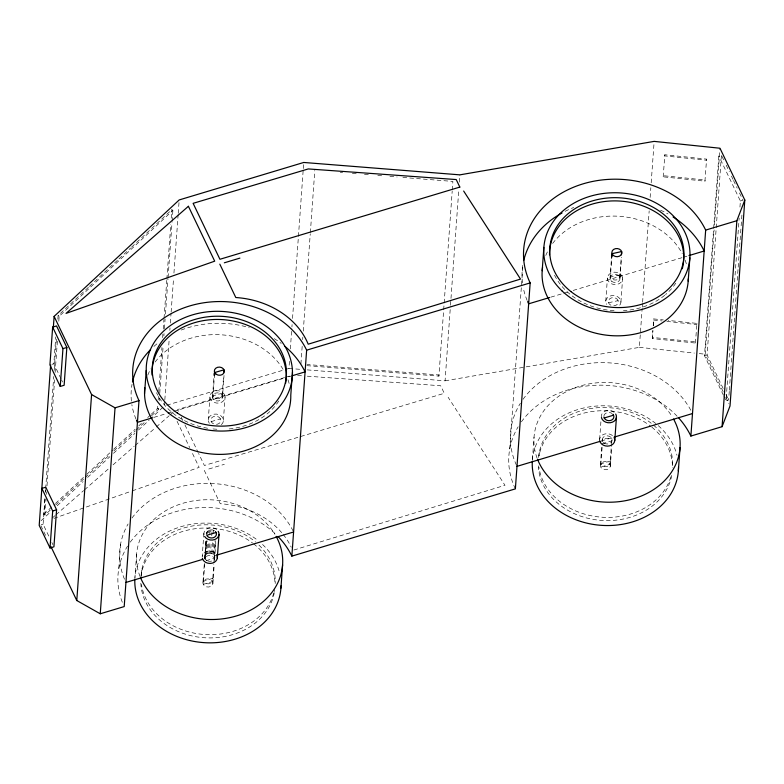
<?xml version="1.0" encoding="UTF-8"?>
<svg xmlns="http://www.w3.org/2000/svg" width="784" height="784" viewBox="0 0 784 784"><rect width="100%" height="100%" fill="white"/><g stroke="black" fill="none" stroke-linecap="round" stroke-linejoin="round"><path stroke-width="0.59" stroke-dasharray="3.92 2.94" d="M206.662 560.354A5.008 4.087 4.1 0 1 205.114 558.62L206.172 541.489M206.466 534.237C206.133 530.17 211.68 528.622 214.542 530.748M61.044 378.819L53.822 363.756L55.752 336.914M48.765 536.06L43.1 524.222L44.982 497.958M45.413 491.989L45.59 489.598M50.264 510.061L44.894 515.068L43.835 514.294L44.972 498.448M45.413 492.352L45.58 489.912M45.668 488.687L53.724 376.526M54.165 370.43L56.438 338.727M57.84 319.215L58.104 315.56L88.553 287.209M44.894 515.068L46.031 499.212M46.383 494.341L46.56 491.901M47.001 485.806L54.615 379.73M55.135 372.42L57.418 340.717M58.81 321.205L59.163 316.334L172.892 210.435L171.833 209.661L161.092 219.667M118.815 568.498L120.55 544.361M136.592 554.415L134.917 577.749A73.186 59.8 4.1 0 1 180.928 526.701A73.186 59.8 4.1 0 1 258.112 540.637M141.541 573.28L141.777 570.056M151.292 414.236L157.564 408.395L157.829 404.74M158.182 399.86L158.437 396.204M158.789 391.324L161.945 347.439M162.641 337.679L162.905 334.023M163.258 329.143L163.954 319.392M164.042 318.177L166.757 280.378M166.845 279.163L170.785 224.293M171.226 218.197L171.833 209.661M151.459 415.834L158.623 409.17L158.799 406.729M159.24 400.634L159.417 398.194M159.76 393.313L163.18 345.764M163.876 336.013L164.052 333.572M164.405 328.702L165.101 318.941M165.453 314.07L167.992 278.712M168.08 277.487L172.019 222.627M172.108 221.411L172.892 210.435M164.748 401.036L164.395 405.916L152.782 416.725M164.836 399.82L169.217 338.884M169.824 330.348L170.001 327.908M170.353 323.037L171.049 313.286M171.137 312.071L173.587 277.938M173.94 273.067L178.135 214.561M178.223 213.346L179.193 199.94M208.24 420.263L209.916 396.929M212.552 396.165L214.003 376.006M212.827 398.282L214.444 375.752M203.879 533.257L202.203 556.591A7.585 6.203 4.1 0 1 208.328 551.093A7.585 6.203 4.1 0 1 216.58 554.67M202.968 582.247L204.31 563.588M205.908 541.342L204.644 558.923A5.008 4.087 4.1 0 1 209.014 555.552A5.008 4.087 4.1 0 1 214.238 558.237L204.938 561.03L206.368 541.117M204.791 557.571L205.967 541.244M206.682 534.482L206.849 532.15M204.771 563.402L203.262 584.364L212.562 581.561L213.816 564.147M205.173 555.484L205.839 554.582L206.849 540.588M207.348 533.581L207.515 531.248M205.839 554.582L206.78 553.867L207.701 541.029M208.289 532.865L208.456 530.533M206.78 553.867L207.917 553.367L208.76 541.705M209.348 533.532L209.593 530.033M207.917 553.367L209.181 553.141L210.024 541.47M210.69 532.14L210.857 529.808M207.78 560.932A5.008 4.087 4.1 0 0 213.248 560.237A5.008 4.087 4.1 0 0 214.414 555.817L212.866 554.082L210.494 553.181L211.327 541.519M211.749 535.688L212.17 529.857M222.166 395.567L223.607 375.409M222.431 397.684A5.008 4.087 4.1 0 0 215.698 393.058A5.008 4.087 4.1 0 0 214.346 400.026A5.008 4.087 4.1 0 0 222.431 397.684L224.028 375.438M211.749 553.504L212.582 541.842M213.17 533.679L213.424 530.17M212.866 554.082L213.787 541.244M213.777 554.866L214.777 540.872M223.401 420.253L225.077 396.92M213.895 562.961L215.502 540.656M212.866 583.678A5.008 4.087 4.1 0 0 206.074 579.111A5.008 4.087 4.1 0 0 204.81 586.099A5.008 4.087 4.1 0 0 212.866 583.678L214.199 565.048M214.542 560.305L215.972 540.431M285.454 369.489L288.943 368.441L289.472 361.13M290.345 348.939L291.834 328.222M291.922 326.997L292.089 324.566M292.53 318.471L303.212 169.775M303.3 168.56L303.731 162.464M274.361 591.577L274.518 589.431M300.909 363.952L302.222 345.705M302.653 339.619L302.83 337.179M303.271 331.171L310.258 233.74M310.356 232.603L314.805 170.461M306.877 365.648L438.913 376.134L452.192 191.159M452.29 190.022L452.887 181.418L402.016 177.38M307.24 369.891L445.077 380.828L450.408 306.485M450.496 305.26L458.816 189.483M459.336 182.172L459.865 174.852M509.727 449.007L522.928 265.168M532.444 459.287L534.031 437.119M539.216 452.77L538.99 455.984A67.159 54.88 4.1 0 1 583.1 413.325A67.159 54.88 4.1 0 1 650.916 426.427M605.758 301.242L607.433 277.908M610.011 278.369L611.628 255.849M610.217 279.437L611.834 256.907M599.642 439.305L600.897 421.802M600.407 464.961L601.749 446.292M602.259 439.216L602.083 441.627A5.008 4.087 4.1 0 1 606.453 438.266A5.008 4.087 4.1 0 1 611.687 440.941L602.386 443.744L602.563 441.323M602.132 447.292L600.711 467.078L610.011 464.275L611.853 438.53M619.801 277.311L621.163 258.328M620.007 278.369L621.526 257.289M620.908 302.163L622.584 278.83M610.305 466.392A5.008 4.087 4.1 0 0 603.513 461.825A5.008 4.087 4.1 0 0 602.259 468.812A5.008 4.087 4.1 0 0 610.305 466.392L611.726 446.566M445.077 380.828L639.372 347.361L642.165 308.357M642.253 307.142L642.517 303.486M642.606 302.261L649.172 210.857M650.132 197.45L650.838 187.699M651.181 182.819L654.16 141.385M663.195 176.831L664.842 154.771L706.58 159.113L704.943 181.173L663.195 176.831L663.333 175.694L705.081 180.036L704.943 181.173M652.317 338.561L652.896 330.466L652.317 338.561L695.447 343.049L695.584 341.912L652.455 337.424M653.229 325.84L653.778 318.921L663.362 319.911M653.278 325.86L653.778 318.921M695.447 343.049L696.907 323.4L668.154 320.411M723.416 395.234L704.493 355.74L718.83 156.016L721.427 155.232L707.09 354.956L723.387 388.972M723.142 391.677L705.188 354.201L714.116 229.888M714.469 225.018L719.977 148.235M729.257 391.412L728.64 399.938L726.043 400.722L739.165 218.05M739.949 207.094L740.38 200.998L718.83 156.016M729.345 390.197L731.266 363.404M731.354 362.188L732.227 350.007M732.315 348.792L734.147 323.214M734.236 321.999L736.166 295.205M736.254 293.99L738.087 268.412M738.175 267.197L741.056 227.007M741.145 225.792L742.027 213.611M438.913 376.134L439.001 374.987L306.975 364.511M664.842 154.771L664.705 155.908L706.443 160.25L706.58 159.113M696.907 323.4L696.78 324.537L666.821 321.42M89.445 286.376L118.1 259.69M119.001 258.857L130.644 248.018M131.536 247.185L160.191 220.5M43.835 514.294L54.576 504.288M55.478 503.455L85.926 475.104M86.818 474.271L112.788 450.085M113.68 449.252L135.181 429.24M138.758 425.908L141.443 423.409M147.715 417.568L150.401 415.069M55.644 505.053L84.3 478.377M85.191 477.544L109.368 455.024M113.847 450.859L135.338 430.847M136.24 430.014L145.197 421.674M41.121 520.703L50.95 511.55M57.203 505.729L83.104 481.601M87.573 477.446L109.907 456.651M113.484 453.328L134.917 433.366M138.494 430.034L149.215 420.057M52.332 517.979L55.086 515.568M56.007 514.765L83.614 490.608M84.535 489.804L108.457 468.861M113.053 464.834L134.211 446.312M135.132 445.508L155.379 427.79M156.3 426.986L169.177 415.716M170.099 414.912L172.852 412.492L173.911 414.687M53.949 518.381L131.153 491.254M132.31 490.853L199.146 467.372L191.786 452.005M293.814 550.035L504.974 485.286L448.115 397.233M51.871 364.344L53.822 363.756M740.38 200.998L742.987 200.214L739.302 192.541M166.727 405.21L284.288 369.842M550.887 297.136L562.589 293.608M563.765 293.265L568.439 291.854M573.124 290.443L681.943 257.701M683.109 257.348L687.793 255.937M153.85 417.392L166.747 413.511M167.923 413.158L172.607 411.747M173.783 411.394L283.975 378.231M288.669 376.82L291.011 376.114M208.769 469.008L224.361 464.314M41.15 524.81L43.1 524.222M704.493 355.74L707.09 354.956M214.414 555.817L216.766 555.111M601.23 441L612.931 437.482M284.592 377.565L177.566 409.532L178.625 411.727M285.748 377.222L291.57 375.477M211.151 421.616L220.49 418.901L220.755 421.018A5.008 4.087 4.1 0 1 216.345 424.34L215.032 424.281A5.008 4.087 4.1 0 1 211.935 417.588A5.008 4.087 4.1 0 1 220.49 418.901M608.541 302.761L618.125 300.644L618.204 302.761A5.008 4.087 4.1 0 1 613.48 305.799L612.186 305.662A5.008 4.087 4.1 0 1 609.697 298.812A5.008 4.087 4.1 0 1 618.125 300.644M209.181 553.141L210.494 553.181M297.587 375.477L302.438 375.83M307.289 376.183L440.677 385.757L444.283 393.294L204.379 465.48L198.597 453.417M340.236 172.48L342.667 172.676M352.349 173.44L357.2 173.823M364.462 174.401L370.518 174.881M377.79 175.459L383.846 175.939M389.903 176.42L397.174 176.998M288.943 368.441L302.359 369.499M653.64 320.048L662.029 320.921M639.372 347.361L694.418 353.084M699.21 353.584L705.188 354.201M58.104 315.56L59.163 316.334M157.564 408.395L158.623 409.17M721.956 156.33L724.063 160.72M726.16 165.11L729.316 171.696M731.423 176.086L733.001 179.369M733.52 180.467L737.205 188.15M726.013 394.45L728.64 399.938M725.788 397.194L728.953 403.799M723.946 396.332L726.043 400.722M181.251 417.206L182.829 420.498M184.926 424.889L198.068 452.319M204.271 470.361L220.255 503.71A80.889 66.101 4.1 0 1 281.681 532.63M177.066 421.273L189.679 447.615M61.554 379.897L62.593 382.043M51.862 542.508L52.891 544.664M40.915 525.662L45.668 535.57M122.333 602.279A90.248 73.745 4.1 0 1 127.596 546.076M130.271 542.136A90.248 73.745 4.1 0 1 276.301 534.766M124.509 579.229A90.248 73.745 4.1 0 1 128.115 523.947M132.006 517.999A90.248 73.745 4.1 0 1 215.982 483.738A90.248 73.745 4.1 0 1 293.069 530.944M515.372 488.873A94.492 77.204 4.1 0 1 518.165 426.761M521.389 421.861A94.492 77.204 4.1 0 1 678.885 418.156M516.47 465.235A94.492 77.204 4.1 0 1 520.39 403.241M523.006 399.33A94.492 77.204 4.1 0 1 609.609 362.884A94.492 77.204 4.1 0 1 690.91 410.414M527.152 300.458A94.492 77.204 4.1 0 1 523.242 287.65M522.487 282.946A94.492 77.204 4.1 0 1 522.81 265.119M565.127 211.317A94.492 77.204 4.1 0 1 573.741 207.476M660.52 210.141A94.492 77.204 4.1 0 1 668.007 213.934M136.004 419.117A90.248 73.745 4.1 0 1 131.859 404.632M131.398 401.114A90.248 73.745 4.1 0 1 132.045 384.248M153.909 346.43A90.248 73.745 4.1 0 1 158.466 342.647M181.222 330.025A90.248 73.745 4.1 0 1 249.312 327.624M274.273 338.659A90.248 73.745 4.1 0 1 281.221 343.412M203.997 534.884A7.585 6.203 4.1 0 1 208.123 528.22A7.585 6.203 4.1 0 1 217.168 529.955M262.542 544.478A73.186 59.8 4.1 0 1 279.525 572.565M274.282 592.655A67.159 54.88 4.1 0 1 203.105 637.637A67.159 54.88 4.1 0 1 140.806 581.63M141.042 576.818A67.159 54.88 4.1 0 1 183.015 531.366A67.159 54.88 4.1 0 1 252.546 543.008M253.477 543.724A67.159 54.88 4.1 0 1 275.017 584.305M140.081 576.563A73.186 59.8 4.1 0 1 181.751 503.622A73.186 59.8 4.1 0 1 274.939 534.325M273.734 592.939A67.159 54.88 4.1 0 1 204.8 634.521A67.159 54.88 4.1 0 1 141.473 584.394M141.091 575.995A67.159 54.88 4.1 0 1 183.632 528.034A67.159 54.88 4.1 0 1 255.525 541.979M258.955 545.076A67.159 54.88 4.1 0 1 275.204 583.492M537.109 458.189A73.186 59.8 4.1 0 1 579.837 386.14A73.186 59.8 4.1 0 1 672.378 417.039M532.356 460.453A73.186 59.8 4.1 0 1 579.562 409.052A73.186 59.8 4.1 0 1 657.384 424.85M658.266 425.614A73.186 59.8 4.1 0 1 676.974 455.279M671.731 475.359A67.159 54.88 4.1 0 1 601.279 520.4A67.159 54.88 4.1 0 1 538.275 465.539M651.837 427.162A67.159 54.88 4.1 0 1 672.466 467.009M670.849 476.809A67.159 54.88 4.1 0 1 601.514 517.185A67.159 54.88 4.1 0 1 538.912 467.097M538.608 457.503A67.159 54.88 4.1 0 1 609.687 407.729A67.159 54.88 4.1 0 1 672.574 467.401M599.76 440.922A7.585 6.203 4.1 0 1 604.817 433.983A7.585 6.203 4.1 0 1 614.029 437.384M601.436 417.588A7.585 6.203 4.1 0 1 601.72 414.393L602.602 412.962A7.585 6.203 4.1 0 1 614.617 412.668M603.935 415.883A5.008 4.087 4.1 0 1 604.964 413.962L605.895 413.237A5.008 4.087 4.1 0 1 611.99 413.462M619.723 305.192A7.585 6.203 4.1 0 0 620.742 300.546L620.066 299.008A7.585 6.203 4.1 0 0 609.844 296.117A7.585 6.203 4.1 0 0 606.61 304.398M675.779 283.191A67.159 54.88 4.1 0 1 665.567 294.588M664.705 295.303A67.159 54.88 4.1 0 1 623.417 310.65M614.097 310.67A67.159 54.88 4.1 0 1 554.161 274.42M545.772 255.476A73.186 59.8 4.1 0 1 547.673 251.341M552.642 243.461A73.186 59.8 4.1 0 1 620.115 216.355A73.186 59.8 4.1 0 1 682.256 253.712M685.108 260.112A73.186 59.8 4.1 0 1 686.804 265.56M147.823 375.115A73.186 59.8 4.1 0 1 150.704 368.872M155.095 362.051A73.186 59.8 4.1 0 1 221.892 334.856A73.186 59.8 4.1 0 1 284.18 371.234M287.973 379.721A73.186 59.8 4.1 0 1 289.355 384.425M221.343 424.644A7.585 6.203 4.1 0 0 223.077 418.646L222.264 417.147A7.585 6.203 4.1 0 0 211.827 414.883A7.585 6.203 4.1 0 0 209.367 423.37M278.732 401.026A67.159 54.88 4.1 0 1 226.262 429.181M216.903 429.24A67.159 54.88 4.1 0 1 211.053 428.73M207.613 428.24A67.159 54.88 4.1 0 1 156.516 392.696M283.2 534.463A80.889 66.101 4.1 0 1 291.276 547.271M212.797 578.347L203.497 581.15A5.008 4.087 4.1 0 0 209.994 583.6A5.008 4.087 4.1 0 0 212.797 578.347M610.236 461.061L600.936 463.854A5.008 4.087 4.1 0 0 607.433 466.304A5.008 4.087 4.1 0 0 610.236 461.061M222.333 393.156L212.993 395.861A5.008 4.087 4.1 0 0 219.461 398.38A5.008 4.087 4.1 0 0 222.333 393.156M619.977 274.89L610.393 277.017A5.008 4.087 4.1 0 0 616.626 279.908A5.008 4.087 4.1 0 0 619.977 274.89M224.753 395.312L223.94 393.813A7.585 6.203 4.1 0 0 214.385 391.187A7.585 6.203 4.1 0 0 210.23 398.537L211.043 400.036A7.585 6.203 4.1 0 0 220.608 402.653A7.585 6.203 4.1 0 0 224.753 395.312M622.418 277.213L621.741 275.674A7.585 6.203 4.1 0 0 612.422 272.479A7.585 6.203 4.1 0 0 607.61 279.535L608.286 281.074A7.585 6.203 4.1 0 0 617.596 284.269A7.585 6.203 4.1 0 0 622.418 277.213M604.101 443.068A5.008 4.087 4.1 0 0 612.157 440.637A5.008 4.087 4.1 0 0 605.366 436.08A5.008 4.087 4.1 0 0 604.101 443.068M611.579 281.27A5.008 4.087 4.1 0 0 619.879 279.427A5.008 4.087 4.1 0 0 613.578 274.42A5.008 4.087 4.1 0 0 611.579 281.27"/><path stroke-width="1.18" d="M52.646 327.114L49.931 364.932L60.241 386.443L64.131 385.277L66.846 347.459L56.536 325.938L52.646 327.114L62.955 348.635L60.241 386.443M50.627 365.138L39.2 525.398L50.029 547.987L53.92 546.811L56.585 509.806L45.756 487.207L41.856 488.383L52.685 510.982L50.029 547.987M53.341 327.359L54.125 316.393L179.193 199.94L303.731 162.464L459.865 174.852L654.16 141.385L719.977 148.235L744.8 200.038L730.012 406.004L722.074 426.682L690.88 436.061A94.492 77.204 4.1 0 0 678.885 418.156M744.8 200.038L736.862 220.706L705.669 230.094A94.492 77.204 4.1 0 0 583.11 183.838A94.492 77.204 4.1 0 0 530.16 282.906L306.642 350.164A90.248 73.745 4.1 0 0 189.571 305.985A90.248 73.745 4.1 0 0 139.003 400.604L124.205 606.581L100.254 613.784L76.783 600.524L91.581 394.558L54.125 316.393M100.254 613.784L115.042 407.817L91.581 394.558M144.55 393.784L146.226 370.45M223.861 371.969L224.008 369.823L214.669 372.537L214.444 375.752A5.008 4.087 4.1 0 1 214.542 372.625M217.325 557.845L219.001 534.512M292.461 371.91L290.786 395.244A73.186 59.8 4.1 0 1 215.228 454.269A73.186 59.8 4.1 0 1 144.795 387.776M280.917 588.186L282.593 564.852M530.16 282.906L515.372 488.873L291.854 556.13L306.642 350.164M542.185 270.735L543.861 247.411M621.418 254.78L621.653 251.566L612.069 253.683L611.834 256.907A5.008 4.087 4.1 0 1 611.765 254.78M614.774 440.549L616.449 417.215M688.185 281.172L689.861 257.838M678.356 470.89L680.032 447.556M690.88 436.061L705.669 230.094M722.074 426.682L736.862 220.706M224.322 262.807L239.914 258.112M62.955 348.635L66.846 347.459M115.042 407.817L139.003 400.604M549.721 297.489L528.661 303.82A94.492 77.204 4.1 0 1 527.632 301.595M688.96 255.584L704.169 251.007A94.492 77.204 4.1 0 0 673.064 216.952M152.684 417.745L137.435 422.331A90.248 73.745 4.1 0 1 136.465 420.195M292.187 375.761L305.084 371.881A90.248 73.745 4.1 0 0 285.053 346.459M52.685 510.982L56.585 509.806M216.09 532.483L206.79 535.286A5.008 4.087 4.1 0 0 213.287 537.736A5.008 4.087 4.1 0 0 216.09 532.483L215.453 531.542M604.229 417.99L613.529 415.197L612.892 414.246M125.94 582.443L202.762 559.325M293.579 531.993L216.766 555.111L217.207 556.219A7.585 6.203 4.1 0 1 212.16 563.167A7.585 6.203 4.1 0 1 202.938 559.766L202.321 558.218M516.989 466.353L600.064 441.353M614.107 437.129L692.497 413.54M463.658 191.031L520.517 279.084L308.2 344.196A80.889 66.101 4.1 0 0 235.798 297.518L219.824 264.159M50.94 546.585L76.783 600.524M615.705 414.05L616.332 415.598A7.585 6.203 4.1 0 1 610.315 422.723A7.585 6.203 4.1 0 1 601.436 417.588M614.205 437.825L614.656 438.932A7.585 6.203 4.1 0 1 609.599 445.871A7.585 6.203 4.1 0 1 600.387 442.48L599.76 440.922M277.987 536.452A90.248 73.745 4.1 0 1 291.854 556.13M523.741 260.474A94.492 77.204 4.1 0 1 562.059 212.944M132.516 381.896A90.248 73.745 4.1 0 1 150.557 349.615M218.256 531.336A7.585 6.203 4.1 0 1 214.747 539.549A7.585 6.203 4.1 0 1 204.614 536.432M281.025 585.795A73.186 59.8 4.1 0 1 205.849 642.743A73.186 59.8 4.1 0 1 134.848 578.935M276.115 536.354A73.186 59.8 4.1 0 1 236.807 615.832A73.186 59.8 4.1 0 1 140.522 577.641M678.483 467.293A73.186 59.8 4.1 0 1 604.033 525.486A73.186 59.8 4.1 0 1 532.287 461.649M673.554 419.068A73.186 59.8 4.1 0 1 633.609 498.732A73.186 59.8 4.1 0 1 537.52 459.267M613.529 415.197A5.008 4.087 4.1 0 1 610.109 420.596A5.008 4.087 4.1 0 1 603.915 416.951M549.525 254.8A67.159 54.88 4.1 0 1 623.27 201.341A67.159 54.88 4.1 0 1 682.286 268.765M688.293 278.781A73.186 59.8 4.1 0 1 610.197 335.552A73.186 59.8 4.1 0 1 542.567 267.168M152.067 375.085A67.159 54.88 4.1 0 1 222.186 319.598A67.159 54.88 4.1 0 1 285.621 383.278M188.405 206.29L66.042 313.394L214.698 261.17L188.405 206.29M459.826 187.092L219.922 259.279L193.119 203.33L308.279 168.932L456.219 179.556L459.826 187.092M570.938 291.589A67.159 54.88 4.1 0 0 682.198 266.697A67.159 54.88 4.1 0 0 597.437 199.587A67.159 54.88 4.1 0 0 570.938 291.589M562.236 291.109A73.186 59.8 4.1 0 0 686.274 273.106A73.186 59.8 4.1 0 0 602.073 193.658A73.186 59.8 4.1 0 0 562.236 291.109M613.431 255.525A5.008 4.087 4.1 0 0 621.732 253.683A5.008 4.087 4.1 0 0 615.42 248.665A5.008 4.087 4.1 0 0 613.431 255.525M216.198 374.282A5.008 4.087 4.1 0 0 224.283 371.939A5.008 4.087 4.1 0 0 217.55 367.314A5.008 4.087 4.1 0 0 216.198 374.282M168.511 413.001A73.186 59.8 4.1 0 0 290.286 387.384A73.186 59.8 4.1 0 0 199.234 313.159A73.186 59.8 4.1 0 0 168.511 413.001M177.223 412.933A67.159 54.88 4.1 0 0 285.641 381.23A67.159 54.88 4.1 0 0 195.167 319.362A67.159 54.88 4.1 0 0 177.223 412.933"/></g></svg>
